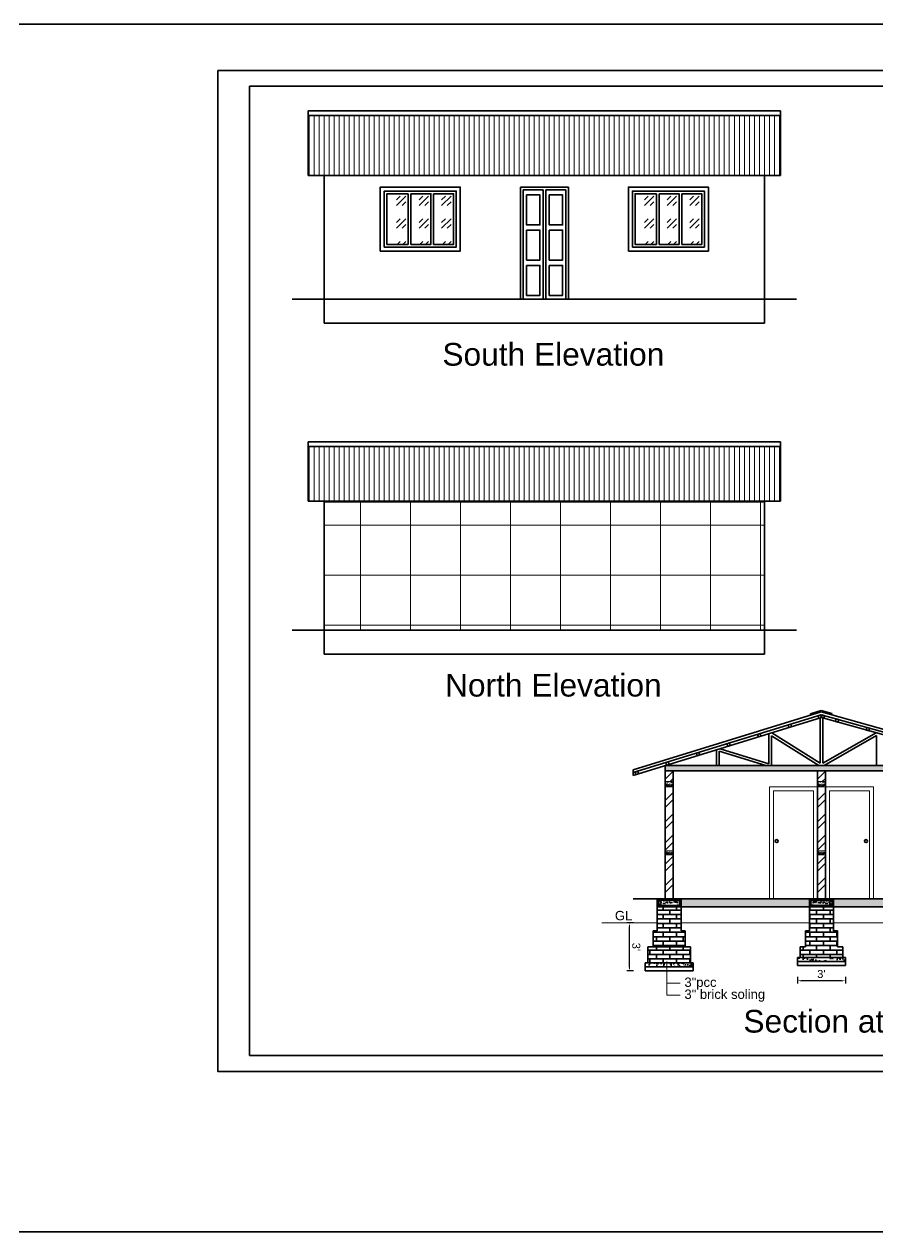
# Model space of a CAD drawing. Header units: inches. Extents: x 94889 to 364662, y -10661 to -3947.
# Drawn here: x 114971 to 115610, y -8053 to -7148 of the extents above; entities that cross this region are included whole.
import ezdxf

# ---------------------------------------------------------------- set-up
doc = ezdxf.new("R2010")
doc.units = ezdxf.units.IN
doc.header["$LTSCALE"] = 2
doc.header["$MEASUREMENT"] = 0
doc.header["$PDMODE"] = 34
doc.layers.get('0').update_dxf_attribs({"linetype": 'CONTINUOUS'})
doc.layers.get('DEFPOINTS').update_dxf_attribs({"color": 141, "linetype": 'CONTINUOUS'})
for name, color, linetype, lineweight in [('1', 7, 'CONTINUOUS', 13), ('door', 20, 'CONTINUOUS', 35), ('steps', 253, 'CONTINUOUS', 20), ('WALL - A', 1, 'CONTINUOUS', 40)]:
    doc.layers.add(name, color=color, linetype=linetype, lineweight=lineweight)
doc.layers.add('Normal Wall', color=7, linetype='CONTINUOUS', lineweight=35, true_color=0xffaf89)
doc.styles.add('Lettring Text', font='arial.ttf')
doc.styles.get("Standard").update_dxf_attribs({"font": 'ARIALN.TTF'})
doc.dimstyles.new('Copy of Standard', dxfattribs={"dimtxt": 6, "dimasz": 2.875, "dimexe": 2, "dimexo": 4, "dimgap": 2, "dimtad": 1, "dimdec": 0, "dimrnd": 1, "dimzin": 0, "dimdsep": 46, "dimlunit": 4, "dimtxsty": 'Lettring Text', "dimcen": 0.1, "dimclrd": 7, "dimclre": 7, "dimclrt": 7, "dimazin": 0, "dimtfac": 0.645, "dimtdec": 0, "dimtmove": 1, "dimatfit": 0, "dimfxl": 3, "dimfxlon": 1, "dimtfillclr": 256, "dimtolj": 1, "dimtzin": 0, "dimlwd": -1, "dimlwe": -1, "dimarcsym": 2})
pattern_1 = [(90, (7124.1284, 862.3304), (-3.75, 0), [])]
pattern_2 = [(45, (6773.025, 862.33), (16.9705627, 0), [10, -14]), (45, (6777.268, 862.33), (16.9705627, 0), [4, -20]), (45, (6773.025, 866.573), (16.9705627, 0), [4, -20])]
pattern_3 = [(45, (6587.025, 862.33), (16.9705627, 0), [10, -14]), (45, (6591.268, 862.33), (16.9705627, 0), [4, -20]), (45, (6587.025, 866.573), (16.9705627, 0), [4, -20])]
pattern_4 = [(45, (5064.593, 412.575), (-7.9549513, 7.9549513), []), (45, (5069.896, 412.575), (-7.9549513, 7.9549513), [])]
pattern_5 = [(0, (5064.5927, 412.5753), (0, 3.33375), []), (90, (5064.5927, 412.5753), (-5, 3.33375), [3.33375, -3.33375])]
pattern_6 = [(50, (51125.8693, 108708.794), (5.73808146, -0.50201708), [0.6, -6.6]), (355, (51125.8693, 108708.794), (-1.11001067, 6.01753707), [0.48, -5.28]), (100.4514, (51126.3475, 108708.752), (4.62807505, 5.51551634), [0.50992152, -5.6091369]), (46.1842, (51125.869, 108710.394), (8.5379284, -1.3241521), [0.9, -9.9]), (96.6356, (51126.581, 108710.2835), (7.47730164, 7.79294297), [0.7648823, -8.413704]), (351.1842, (51125.869, 108710.394), (7.47729556, 7.7929488), [0.72, -7.92]), (21, (51126.6693, 108709.994), (4.77525642, -3.22095113), [0.6, -6.6]), (326, (51126.6693, 108709.994), (1.94652266, 5.80120036), [0.48, -5.28]), (71.4514, (51127.067, 108709.7254), (6.72178103, 2.58024397), [0.50992152, -5.6091369]), (37.5, (51125.8693, 108708.7938), (0.097278843, 2.66315083), [0, -5.216, 0, -5.36, 0, -5.3]), (7.5, (51125.8693, 108708.7938), (2.1045563, 3.155293695), [0, -3.056, 0, -5.096, 0, -2.02]), (327.5, (51124.0853, 108708.7938), (4.27057949, -0.180438974), [0, -2, 0, -6.24, 0, -8.28]), (317.5, (51123.2853, 108708.794), (4.66548935, 0.80083986), [0, -2.6, 0, -4.144, 0, -5.88])]
pattern_7 = [(130, (179896.363, 108708.794), (-5.73808146, -0.50201708), [0.6, -6.6]), (185, (179896.363, 108708.794), (1.11001067, 6.01753707), [0.48, -5.28]), (79.5486, (179895.885, 108708.752), (-4.62807505, 5.51551634), [0.50992152, -5.6091369]), (133.8158, (179896.363, 108710.394), (-8.5379284, -1.3241521), [0.9, -9.9]), (83.3644, (179895.6516, 108710.2835), (-7.47730164, 7.79294297), [0.7648823, -8.413704]), (188.8158, (179896.363, 108710.394), (-7.47729556, 7.7929488), [0.72, -7.92]), (159, (179895.563, 108709.994), (-4.77525642, -3.22095113), [0.6, -6.6]), (214, (179895.563, 108709.994), (-1.94652266, 5.80120036), [0.48, -5.28]), (108.5486, (179895.165, 108709.7254), (-6.72178103, 2.58024397), [0.50992152, -5.6091369]), (142.5, (179896.363, 108708.7938), (-0.097278843, 2.66315083), [0, -5.216, 0, -5.36, 0, -5.3]), (172.5, (179896.363, 108708.7938), (-2.1045563, 3.155293695), [0, -3.056, 0, -5.096, 0, -2.02]), (212.5, (179898.147, 108708.7938), (-4.27057949, -0.180438974), [0, -2, 0, -6.24, 0, -8.28]), (222.5, (179898.947, 108708.794), (-4.66548935, 0.80083986), [0, -2.6, 0, -4.144, 0, -5.88])]
pattern_8 = [(45, (5178.593, 412.575), (-7.9549513, 7.9549513), []), (45, (5183.896, 412.575), (-7.9549513, 7.9549513), [])]

# ---------------------------------------------------------------- blocks, each defined once
blk = doc.blocks.new('*D968')
at = {"color": 7, "transparency": 16777216}
for p, q in [((115427.3, -7821.43), (115422.3, -7821.43)), ((115424.3, -7854.55), (115424.3, -7824.31)), ((115427.3, -7857.43), (115422.3, -7857.43))]:
    blk.add_line(p, q, dxfattribs=at)
at = {"color": 7, "linetype": 'ByBlock', "transparency": 16777216}
for points in [[(115424.78, -7824.31), (115423.82, -7824.31), (115424.3, -7821.43)], [(115424.78, -7854.55), (115423.82, -7854.55), (115424.3, -7857.43)]]:
    blk.add_solid(points, dxfattribs=at)
at = {"layer": 'DEFPOINTS', "color": 0, "linetype": 'ByBlock', "transparency": 16777216}
for p in [(115424.3, -7821.43), (115436.12, -7821.43), (115436.12, -7857.43)]:
    blk.add_point(p, dxfattribs=at)
at = {"color": 7, "linetype": 'ByBlock', "lineweight": 5, "transparency": 16777216, "insert": (115429.37, -7839.43), "char_height": 6, "attachment_point": 5, "rotation": 270.00118, "style": 'Lettring Text'}
blk.add_mtext("\\A1;3'", dxfattribs=at)
blk = doc.blocks.new('*D967')
at = {"color": 7, "transparency": 16777216}
for p, q in [((115550.12, -7861.82), (115550.12, -7866.82)), ((115583.24, -7864.82), (115552.99, -7864.82)), ((115586.12, -7861.82), (115586.12, -7866.82))]:
    blk.add_line(p, q, dxfattribs=at)
at = {"color": 7, "linetype": 'ByBlock', "transparency": 16777216}
for points in [[(115552.99, -7864.34), (115552.99, -7865.29), (115550.12, -7864.82)], [(115583.24, -7864.34), (115583.24, -7865.29), (115586.12, -7864.82)]]:
    blk.add_solid(points, dxfattribs=at)
at = {"layer": 'DEFPOINTS', "color": 0, "linetype": 'ByBlock', "transparency": 16777216}
for p in [(115550.12, -7853.43), (115586.12, -7853.43), (115550.12, -7864.82)]:
    blk.add_point(p, dxfattribs=at)
at = {"color": 7, "linetype": 'ByBlock', "lineweight": 5, "transparency": 16777216, "insert": (115568.12, -7859.75), "char_height": 6, "attachment_point": 5, "style": 'Lettring Text'}
blk.add_mtext("\\A1;3'", dxfattribs=at)

msp = doc.modelspace()

# ---------------------------------------------------------------- hatches: boundary and pattern name
at = {"linetype": 'ByBlock', "lineweight": 5}
h = msp.add_hatch(dxfattribs=at)
h.set_pattern_fill('AR-CONC', style=0)
h.set_pattern_definition([(50, (5064.5927, 412.575), (7.17260183, -0.62752135), [0.75, -8.25]), (355, (5064.593, 412.575), (-1.38751334, 7.52192134), [0.6, -6.6]), (100.4514445, (5065.1904, 412.523), (5.78508847, 6.8943999), [0.6374019, -7.0114211]), (46.1842, (5064.593, 414.575), (10.6724133, -1.6551928), [1.125, -12.375]), (96.635635, (5065.482, 414.437), (9.3466195, 9.741186), [0.9561034, -10.5171376]), (351.184164, (5064.593, 414.575), (9.3466195, 9.741186), [0.9, -9.9]), (21, (5065.5927, 414.075), (5.96907052, -4.0261889), [0.75, -8.25]), (326, (5065.593, 414.075), (2.4331533, 7.25150045), [0.6, -6.6]), (71.451445, (5066.09, 413.74), (8.40222377, 3.22531153), [0.6374019, -7.0114211]), (37.5, (5064.5927, 412.5753), (0.121598553, 3.32893854), [0, -6.52, 0, -6.7, 0, -6.625]), (7.5, (5064.5927, 412.5753), (2.63069537, 3.94411712), [0, -3.82, 0, -6.37, 0, -2.525]), (327.5, (5062.3627, 412.5753), (5.33822436, -0.22554872), [0, -2.5, 0, -7.8, 0, -10.35]), (317.5, (5061.3627, 412.5753), (5.8318617, 1.00104982), [0, -3.25, 0, -5.18, 0, -7.35])])
h.paths.add_polyline_path([(115697.12, -7703.43), (115451.12, -7703.43), (115451.12, -7707.43), (115697.12, -7707.43)])
h = msp.add_hatch(dxfattribs=at)
h.set_pattern_fill('AR-CONC', scale=0.25, style=0)
h.set_pattern_definition([(50, (5064.5927, 463.5753), (1.793150457, -0.156880337), [0.1875, -2.0625]), (355, (5064.5927, 463.5753), (-0.346878334, 1.880480334), [0.15, -1.65]), (100.4514445, (5064.7421, 463.5622), (1.446272117, 1.723599977), [0.15935048, -1.75285528]), (46.1842, (5064.5927, 464.0753), (2.668103327, -0.4137982), [0.28125, -3.09375]), (96.6356355, (5064.815, 464.0408), (2.336654864, 2.4352965), [0.239025855, -2.6292844]), (351.184164, (5064.5927, 464.0753), (2.33665486, 2.4352965), [0.225, -2.475]), (21, (5064.8427, 463.9503), (1.49226763, -1.006547227), [0.1875, -2.0625]), (326, (5064.8427, 463.9503), (0.60828833, 1.812875113), [0.15, -1.65]), (71.4514447, (5064.967, 463.8664), (2.100555942, 0.806327882), [0.159350475, -1.75285528]), (37.5, (5064.5927, 463.5753), (0.0303996383, 0.8322346346), [0, -1.63, 0, -1.675, 0, -1.65625]), (7.5, (5064.5927, 463.5753), (0.6576738436, 0.98602928), [0, -0.955, 0, -1.5925, 0, -0.63125]), (327.5, (5064.0352, 463.5753), (1.3345560904, -0.0563871793), [0, -0.625, 0, -1.95, 0, -2.5875]), (317.5, (5063.7852, 463.5753), (1.457965423, 0.250262456), [0, -0.8125, 0, -1.295, 0, -1.8375])])
h.paths.add_polyline_path([(115451.12, -7715.43), (115451.12, -7719.43), (115457.12, -7719.43), (115457.12, -7715.43)])
h.paths.add_polyline_path([(115456.53, -7718.07, -0.424176), (115456.02, -7718.57), (115452.22, -7718.57, -0.424176), (115451.7, -7718.07, -1), (115452.69, -7718.07, -0.404321), (115452.22, -7718.57), (115456.02, -7718.57, -0.404321), (115455.54, -7718.07, -1)], flags=16)
h = msp.add_hatch(dxfattribs=at)
h.set_pattern_fill('AR-CONC', scale=0.25, style=0)
h.set_pattern_definition([(50, (5178.5927, 463.5753), (1.793150457, -0.156880337), [0.1875, -2.0625]), (355, (5178.5927, 463.5753), (-0.346878334, 1.880480334), [0.15, -1.65]), (100.4514445, (5178.7421, 463.5622), (1.446272117, 1.723599977), [0.15935048, -1.75285528]), (46.1842, (5178.5927, 464.0753), (2.668103327, -0.4137982), [0.28125, -3.09375]), (96.6356355, (5178.815, 464.0408), (2.336654864, 2.4352965), [0.239025855, -2.6292844]), (351.184164, (5178.5927, 464.0753), (2.33665486, 2.4352965), [0.225, -2.475]), (21, (5178.8427, 463.9503), (1.49226763, -1.006547227), [0.1875, -2.0625]), (326, (5178.8427, 463.9503), (0.60828833, 1.812875113), [0.15, -1.65]), (71.4514447, (5178.967, 463.8664), (2.100555942, 0.806327882), [0.159350475, -1.75285528]), (37.5, (5178.5927, 463.5753), (0.0303996383, 0.8322346346), [0, -1.63, 0, -1.675, 0, -1.65625]), (7.5, (5178.5927, 463.5753), (0.6576738436, 0.98602928), [0, -0.955, 0, -1.5925, 0, -0.63125]), (327.5, (5178.0352, 463.5753), (1.3345560904, -0.0563871793), [0, -0.625, 0, -1.95, 0, -2.5875]), (317.5, (5177.7852, 463.5753), (1.457965423, 0.250262456), [0, -0.8125, 0, -1.295, 0, -1.8375])])
h.paths.add_polyline_path([(115571.12, -7715.43), (115565.12, -7715.43), (115565.12, -7719.43), (115571.12, -7719.43)])
edge = h.paths.add_edge_path(flags=16)
edge.add_arc((115570.03, -7718.07), 0.496, -91.94201, 0, ccw=False)
edge.add_line((115570.02, -7718.57), (115566.22, -7718.57))
edge.add_arc((115566.2, -7718.07), 0.496, 180, 271.94201, ccw=False)
edge.add_arc((115566.2, -7718.07), 0.496, 0, 180, ccw=False)
edge.add_arc((115566.2, -7718.07), 0.496, 271.94201, 360, ccw=False)
edge.add_line((115566.22, -7718.57), (115570.02, -7718.57))
edge.add_arc((115570.03, -7718.07), 0.496, 180, 268.05799, ccw=False)
edge.add_arc((115570.03, -7718.07), 0.496, 0, 180, ccw=False)
h = msp.add_hatch(dxfattribs=at)
h.set_pattern_fill('AR-CONC', scale=0.25, style=0)
h.set_pattern_definition([(50, (5064.5927, 412.5753), (1.793150457, -0.156880337), [0.1875, -2.0625]), (355, (5064.5927, 412.5753), (-0.346878334, 1.880480334), [0.15, -1.65]), (100.4514445, (5064.7421, 412.5622), (1.446272117, 1.723599977), [0.15935048, -1.75285528]), (46.1842, (5064.5927, 413.0753), (2.668103327, -0.4137982), [0.28125, -3.09375]), (96.6356355, (5064.815, 413.0408), (2.336654864, 2.4352965), [0.239025855, -2.6292844]), (351.184164, (5064.5927, 413.0753), (2.33665486, 2.4352965), [0.225, -2.475]), (21, (5064.8427, 412.9503), (1.49226763, -1.006547227), [0.1875, -2.0625]), (326, (5064.8427, 412.9503), (0.60828833, 1.812875113), [0.15, -1.65]), (71.4514447, (5064.967, 412.8664), (2.100555942, 0.806327882), [0.159350475, -1.75285528]), (37.5, (5064.5927, 412.5753), (0.0303996383, 0.8322346346), [0, -1.63, 0, -1.675, 0, -1.65625]), (7.5, (5064.5927, 412.5753), (0.6576738436, 0.98602928), [0, -0.955, 0, -1.5925, 0, -0.63125]), (327.5, (5064.0352, 412.5753), (1.3345560904, -0.0563871793), [0, -0.625, 0, -1.95, 0, -2.5875]), (317.5, (5063.7852, 412.5753), (1.457965423, 0.250262456), [0, -0.8125, 0, -1.295, 0, -1.8375])])
h.paths.add_polyline_path([(115457.12, -7767.43), (115451.12, -7767.43), (115451.12, -7770.43), (115457.12, -7770.43)])
h.paths.add_polyline_path([(115456.53, -7769.07, -0.424176), (115456.02, -7769.57), (115452.22, -7769.57, -0.424176), (115451.7, -7769.07, -1), (115452.69, -7769.07, -0.404321), (115452.22, -7769.57), (115456.02, -7769.57, -0.404321), (115455.54, -7769.07, -1)], flags=16)
h = msp.add_hatch(dxfattribs=at)
h.set_pattern_fill('AR-CONC', scale=0.25, style=0)
h.set_pattern_definition([(50, (5178.5927, 412.5753), (1.793150457, -0.156880337), [0.1875, -2.0625]), (355, (5178.5927, 412.5753), (-0.346878334, 1.880480334), [0.15, -1.65]), (100.4514445, (5178.7421, 412.5622), (1.446272117, 1.723599977), [0.15935048, -1.75285528]), (46.1842, (5178.5927, 413.0753), (2.668103327, -0.4137982), [0.28125, -3.09375]), (96.6356355, (5178.815, 413.0408), (2.336654864, 2.4352965), [0.239025855, -2.6292844]), (351.184164, (5178.5927, 413.0753), (2.33665486, 2.4352965), [0.225, -2.475]), (21, (5178.8427, 412.9503), (1.49226763, -1.006547227), [0.1875, -2.0625]), (326, (5178.8427, 412.9503), (0.60828833, 1.812875113), [0.15, -1.65]), (71.4514447, (5178.967, 412.8664), (2.100555942, 0.806327882), [0.159350475, -1.75285528]), (37.5, (5178.5927, 412.5753), (0.0303996383, 0.8322346346), [0, -1.63, 0, -1.675, 0, -1.65625]), (7.5, (5178.5927, 412.5753), (0.6576738436, 0.98602928), [0, -0.955, 0, -1.5925, 0, -0.63125]), (327.5, (5178.0352, 412.5753), (1.3345560904, -0.0563871793), [0, -0.625, 0, -1.95, 0, -2.5875]), (317.5, (5177.7852, 412.5753), (1.457965423, 0.250262456), [0, -0.8125, 0, -1.295, 0, -1.8375])])
h.paths.add_polyline_path([(115571.12, -7767.43), (115565.12, -7767.43), (115565.12, -7770.43), (115571.12, -7770.43)])
h.paths.add_polyline_path([(115570.53, -7769.07, -0.424176), (115570.02, -7769.57), (115566.22, -7769.57, -0.424176), (115565.7, -7769.07, -1), (115566.69, -7769.07, -0.404321), (115566.22, -7769.57), (115570.02, -7769.57, -0.404321), (115569.54, -7769.07, -1)], flags=16)
at = {"layer": '1', "ltscale": 5}
h = msp.add_hatch(dxfattribs=at)
h.set_pattern_fill('ANSI37', color=256, scale=300, angle=45, style=0)
h.set_pattern_definition([(90, (6060.04, 614.198), (-37.5, 0), []), (180, (6060.04, 614.198), (-4e-15, -37.5), [])])
h.paths.add_polyline_path([(115195.47, -7505.81), (115195.47, -7601.81), (115525.47, -7601.81), (115525.47, -7505.81)])
at = {"layer": 'door', "ltscale": 0.5}
h = msp.add_hatch(dxfattribs=at)
h.set_pattern_fill('GOST_GLASS', color=256, scale=2)
h.set_pattern_definition(pattern_3)
h.paths.add_polyline_path([(115242.47, -7312.67), (115258.47, -7312.67), (115258.47, -7274.67), (115242.47, -7274.67)])
h = msp.add_hatch(dxfattribs=at)
h.set_pattern_fill('GOST_GLASS', color=256, scale=2)
h.set_pattern_definition(pattern_3)
h.paths.add_polyline_path([(115260.47, -7312.67), (115275.47, -7312.67), (115275.47, -7274.67), (115260.47, -7274.67)])
h = msp.add_hatch(dxfattribs=at)
h.set_pattern_fill('GOST_GLASS', color=256, scale=2)
h.set_pattern_definition(pattern_3)
h.paths.add_polyline_path([(115292.47, -7274.67), (115277.47, -7274.67), (115277.47, -7312.67), (115292.47, -7312.67)])
h = msp.add_hatch(dxfattribs=at)
h.set_pattern_fill('GOST_GLASS', color=256, scale=2)
h.set_pattern_definition(pattern_2)
h.paths.add_polyline_path([(115428.47, -7312.67), (115444.47, -7312.67), (115444.47, -7274.67), (115428.47, -7274.67)])
h = msp.add_hatch(dxfattribs=at)
h.set_pattern_fill('GOST_GLASS', color=256, scale=2)
h.set_pattern_definition(pattern_2)
h.paths.add_polyline_path([(115446.47, -7312.67), (115461.47, -7312.67), (115461.47, -7274.67), (115446.47, -7274.67)])
h = msp.add_hatch(dxfattribs=at)
h.set_pattern_fill('GOST_GLASS', color=256, scale=2)
h.set_pattern_definition(pattern_2)
h.paths.add_polyline_path([(115478.47, -7274.67), (115463.47, -7274.67), (115463.47, -7312.67), (115478.47, -7312.67)])
h = msp.add_hatch(color=256, dxfattribs=at)
h.dxf.hatch_style = 1
h.paths.add_polyline_path([(115452.69, -7718.07, 0.315664), (115452.37, -7717.6), (115452.2, -7717.57, 0.414214), (115451.7, -7718.07, 0.404321), (115452.18, -7718.57), (115452.22, -7718.57, 0.404321)])
h = msp.add_hatch(color=256, dxfattribs=at)
h.dxf.hatch_style = 1
h.paths.add_polyline_path([(115456.03, -7717.57), (115455.86, -7717.6, 0.315664), (115455.54, -7718.07, 1), (115456.53, -7718.07, 0.414214)])
h = msp.add_hatch(color=256, dxfattribs=at)
h.dxf.hatch_style = 1
h.paths.add_polyline_path([(115566.69, -7718.07, 0.315664), (115566.37, -7717.6), (115566.2, -7717.57, 0.414214), (115565.7, -7718.07, 0.404321), (115566.18, -7718.57), (115566.22, -7718.57, 0.404321)])
h = msp.add_hatch(color=256, dxfattribs=at)
h.dxf.hatch_style = 1
h.paths.add_polyline_path([(115570.03, -7717.57), (115569.86, -7717.6, 0.315664), (115569.54, -7718.07, 1), (115570.53, -7718.07, 0.414214)])
h = msp.add_hatch(color=256, dxfattribs=at)
h.dxf.hatch_style = 1
h.paths.add_polyline_path([(115452.69, -7769.07, 0.315664), (115452.37, -7768.6), (115452.2, -7768.57, 0.414214), (115451.7, -7769.07, 0.404321), (115452.18, -7769.57), (115452.22, -7769.57, 0.404321)])
h = msp.add_hatch(color=256, dxfattribs=at)
h.dxf.hatch_style = 1
h.paths.add_polyline_path([(115456.03, -7768.57), (115455.86, -7768.6, 0.315664), (115455.54, -7769.07, 1), (115456.53, -7769.07, 0.414214)])
h = msp.add_hatch(color=256, dxfattribs=at)
h.dxf.hatch_style = 1
h.paths.add_polyline_path([(115566.69, -7769.07, 0.315664), (115566.37, -7768.6), (115566.2, -7768.57, 0.414214), (115565.7, -7769.07, 0.404321), (115566.18, -7769.57), (115566.22, -7769.57, 0.404321)])
h = msp.add_hatch(color=256, dxfattribs=at)
h.dxf.hatch_style = 1
h.paths.add_polyline_path([(115570.03, -7768.57), (115569.86, -7768.6, 0.315664), (115569.54, -7769.07, 1), (115570.53, -7769.07, 0.414214)])
h = msp.add_hatch(dxfattribs=at)
h.set_pattern_fill('AR-CONC', color=256, scale=0.8, style=0)
h.set_pattern_definition(pattern_6)
h.paths.add_polyline_path([(115463.12, -7803.43), (115445.12, -7803.43), (115445.12, -7809.43), (115463.12, -7809.43), (115463.12, -7804.38)])
h.paths.add_polyline_path([(115462.12, -7804.38), (115462.12, -7808.43), (115446.12, -7808.43), (115446.12, -7804.38), (115446.42, -7804.38, -0.049683), (115446.48, -7804.38)], flags=16)
h.paths.add_polyline_path([(115462.11, -7804.71, -1), (115461.44, -7804.71, -1)], flags=0)
h.paths.add_polyline_path([(115462.12, -7808.09, -1), (115461.45, -7808.09, -1)], flags=16)
h.paths.add_polyline_path([(115446.79, -7808.09, -1), (115446.12, -7808.09, -1)], flags=16)
h = msp.add_hatch(dxfattribs=at)
h.set_pattern_fill('AR-CONC', color=256, scale=0.8, style=0)
h.set_pattern_definition(pattern_6)
h.paths.add_polyline_path([(115462.12, -7804.38), (115446.12, -7804.38), (115446.12, -7808.43), (115462.12, -7808.43)])
h = msp.add_hatch(color=256, dxfattribs=at)
h.paths.add_polyline_path([(115446.79, -7804.71, 0.385424), (115446.48, -7804.38), (115446.42, -7804.38, 0.385424), (115446.12, -7804.71, 1)])
h.paths.add_polyline_path([(115446.12, -7808.09, 1), (115446.79, -7808.09, 1)])
h.paths.add_polyline_path([(115461.44, -7804.71, 1), (115462.11, -7804.71, 1)])
h.paths.add_polyline_path([(115461.45, -7808.09, 1), (115462.12, -7808.09, 1)])
h = msp.add_hatch(dxfattribs=at)
h.set_pattern_fill('AR-CONC', color=256, scale=0.8, style=0)
h.set_pattern_definition(pattern_7)
h.paths.add_polyline_path([(115577.12, -7803.43), (115577.12, -7809.43), (115559.12, -7809.43), (115559.12, -7804.38), (115559.12, -7803.43)])
h.paths.add_polyline_path([(115576.12, -7808.43), (115576.12, -7804.38), (115575.81, -7804.38, 0.049683), (115575.75, -7804.38), (115560.12, -7804.38), (115560.12, -7808.43)], flags=16)
h.paths.add_polyline_path([(115560.79, -7804.71, 1), (115560.12, -7804.71, 1)], flags=0)
h.paths.add_polyline_path([(115560.79, -7808.09, 1), (115560.12, -7808.09, 1)], flags=16)
h.paths.add_polyline_path([(115576.12, -7808.09, 1), (115575.45, -7808.09, 1)], flags=16)
h = msp.add_hatch(dxfattribs=at)
h.set_pattern_fill('AR-CONC', color=256, scale=0.8, style=0)
h.set_pattern_definition(pattern_7)
h.paths.add_polyline_path([(115560.12, -7804.38), (115576.12, -7804.38), (115576.12, -7808.43), (115560.12, -7808.43)])
h = msp.add_hatch(dxfattribs=at)
h.set_pattern_fill('AR-BRSTD', color=256, scale=1.25)
h.set_pattern_definition(pattern_5)
h.paths.add_polyline_path([(115463.12, -7809.43), (115445.12, -7809.43), (115445.12, -7827.43), (115463.12, -7827.43)])
h.paths.add_polyline_path([(115466.12, -7827.43), (115442.12, -7827.43), (115442.12, -7839.43), (115463.12, -7839.43), (115466.12, -7839.43)])
h.paths.add_polyline_path([(115470.12, -7839.43), (115463.12, -7839.43), (115442.12, -7839.43), (115438.12, -7839.43), (115438.12, -7851.43), (115470.12, -7851.43)])
h = msp.add_hatch(dxfattribs=at)
h.set_pattern_fill('AR-BRSTD', color=256, scale=1.25)
h.set_pattern_definition(pattern_5)
h.paths.add_polyline_path([(115577.12, -7809.43), (115559.12, -7809.43), (115559.12, -7827.43), (115556.12, -7827.43), (115556.12, -7839.43), (115552.12, -7839.43), (115552.12, -7847.43), (115584.12, -7847.43), (115584.12, -7839.43), (115580.12, -7839.43), (115580.12, -7827.43), (115577.12, -7827.43)])
h = msp.add_hatch(dxfattribs=at)
h.set_pattern_fill('AR-CONC', color=256, style=0)
h.set_pattern_definition([(50, (110686.377, 60591.4525), (7.17260183, -0.62752135), [0.75, -8.25]), (355, (110686.377, 60591.4525), (-1.3875133, 7.5219213), [0.6, -6.6]), (100.4514, (110686.9745, 60591.4), (5.7850938, 6.8943954), [0.6374019, -7.0114211]), (46.1842, (110686.377, 60593.4525), (10.6724105, -1.6551901), [1.125, -12.375]), (96.6356, (110687.266, 60593.315), (9.346627, 9.7411787), [0.9561029, -10.51713]), (351.1842, (110686.377, 60593.453), (9.3466195, 9.741186), [0.9, -9.9]), (21, (110687.377, 60592.9525), (5.9690705, -4.0261889), [0.75, -8.25]), (326, (110687.377, 60592.9525), (2.4331533, 7.25150045), [0.6, -6.6]), (71.4514, (110687.874, 60592.617), (8.4022263, 3.225305), [0.6374019, -7.0114211]), (37.5, (110686.3767, 60591.4525), (0.12159855, 3.32893854), [0, -6.52, 0, -6.7, 0, -6.625]), (7.5, (110686.3767, 60591.4525), (2.63069537, 3.94411712), [0, -3.82, 0, -6.37, 0, -2.525]), (327.5, (110684.1467, 60591.4525), (5.33822436, -0.22554872), [0, -2.5, 0, -7.8, 0, -10.35]), (317.5, (110683.1467, 60591.4525), (5.8318617, 1.00104982), [0, -3.25, 0, -5.18, 0, -7.35])])
h.paths.add_polyline_path([(115472.12, -7851.43), (115436.12, -7851.43), (115436.12, -7854.43), (115472.12, -7854.43)])
h = msp.add_hatch(dxfattribs=at)
h.set_pattern_fill('AR-CONC', color=256, style=0)
h.set_pattern_definition([(130, (120149.8556, 60595.4525), (-7.17260183, -0.62752135), [0.75, -8.25]), (185, (120149.8556, 60595.4525), (1.3875133, 7.5219213), [0.6, -6.6]), (79.5486, (120149.258, 60595.4), (-5.7850938, 6.8943954), [0.6374019, -7.0114211]), (133.8158, (120149.856, 60597.4525), (-10.6724105, -1.6551901), [1.125, -12.375]), (83.3644, (120148.966, 60597.315), (-9.346627, 9.7411787), [0.9561029, -10.51713]), (188.8158, (120149.856, 60597.453), (-9.3466195, 9.741186), [0.9, -9.9]), (159, (120148.8556, 60596.9525), (-5.9690705, -4.0261889), [0.75, -8.25]), (214, (120148.8556, 60596.9525), (-2.4331533, 7.25150045), [0.6, -6.6]), (108.5486, (120148.358, 60596.617), (-8.4022263, 3.225305), [0.6374019, -7.0114211]), (142.5, (120149.8556, 60595.4525), (-0.12159855, 3.32893854), [0, -6.52, 0, -6.7, 0, -6.625]), (172.5, (120149.8556, 60595.4525), (-2.63069537, 3.94411712), [0, -3.82, 0, -6.37, 0, -2.525]), (212.5, (120152.0856, 60595.4525), (-5.33822436, -0.22554872), [0, -2.5, 0, -7.8, 0, -10.35]), (222.5, (120153.0856, 60595.4525), (-5.8318617, 1.00104982), [0, -3.25, 0, -5.18, 0, -7.35])])
h.paths.add_polyline_path([(115586.12, -7847.43), (115586.12, -7850.43), (115571.57, -7850.43), (115571.57, -7847.43)])
h.paths.add_polyline_path([(115571.57, -7850.43), (115550.12, -7850.43), (115550.12, -7847.43), (115571.57, -7847.43)])
at = {"layer": 'steps', "ltscale": 0.3}
h = msp.add_hatch(dxfattribs=at)
h.set_pattern_fill('ANSI31', scale=30, angle=45)
h.set_pattern_definition(pattern_1)
h.paths.add_polyline_path([(115537.47, -7215.97), (115183.47, -7215.97), (115183.47, -7256.87), (115537.47, -7256.87)])
h = msp.add_hatch(dxfattribs=at)
h.set_pattern_fill('ANSI31', scale=30, angle=45)
h.set_pattern_definition(pattern_1)
h.paths.add_polyline_path([(115537.47, -7256.87), (115183.47, -7256.87), (115183.47, -7261.06), (115537.47, -7261.06)])
h = msp.add_hatch(dxfattribs=at)
h.set_pattern_fill('ANSI31', scale=30, angle=45)
h.set_pattern_definition([(90, (7124.1284, 614.1977), (-3.75, 0), [])])
h.paths.add_polyline_path([(115183.47, -7464.1), (115537.47, -7464.1), (115537.47, -7505.01), (115183.47, -7505.01)])
h = msp.add_hatch(dxfattribs=at)
h.set_pattern_fill('AR-CONC', scale=0.8, style=0)
h.set_pattern_definition([(50, (115585.616, -7806.428), (5.73808, -0.50202), [0.6, -6.6]), (355, (115585.616, -7806.428), (-1.11, 6.01754), [0.48, -5.28]), (100.4514, (115586.0944, -7806.47), (4.62807, 5.51552), [0.50992, -5.60914]), (46.184, (115585.616, -7804.828), (8.53793, -1.32415), [0.9, -9.9]), (96.636, (115586.328, -7804.9385), (7.4773, 7.79295), [0.7649, -8.4137]), (351.184, (115585.616, -7804.828), (7.4773, 7.79295), [0.72, -7.92]), (21, (115586.416, -7805.228), (4.77526, -3.22095), [0.6, -6.6]), (326, (115586.416, -7805.228), (1.94652, 5.8012), [0.48, -5.28]), (71.4514, (115586.814, -7805.4966), (6.72178, 2.58025), [0.50992, -5.60914]), (37.5, (115585.6162, -7806.4281), (0.09728, 2.66315), [0, -5.216, 0, -5.36, 0, -5.3]), (7.5, (115585.6162, -7806.428), (2.104556, 3.155294), [0, -3.056, 0, -5.096, 0, -2.02]), (327.5, (115583.8322, -7806.4281), (4.27058, -0.18044), [0, -2, 0, -6.24, 0, -8.28]), (317.5, (115583.032, -7806.428), (4.66549, 0.80084), [0, -2.6, 0, -4.144, 0, -5.88])])
h.paths.add_polyline_path([(115576.62, -7803.43), (115459.62, -7803.43), (115459.62, -7809.43), (115576.62, -7809.43)])
h.paths.add_polyline_path([(115694.62, -7803.43), (115576.62, -7803.43), (115576.62, -7809.43), (115694.62, -7809.43)])
at = {"layer": 'WALL - A', "lineweight": 25}
h = msp.add_hatch(dxfattribs=at)
h.set_pattern_fill('ANSI32', color=256, scale=30, style=0)
h.set_pattern_definition(pattern_4)
h.paths.add_polyline_path([(115457.12, -7707.43), (115451.12, -7707.43), (115451.12, -7715.43), (115457.12, -7715.43)])
h = msp.add_hatch(dxfattribs=at)
h.set_pattern_fill('ANSI32', color=256, scale=30, style=0)
h.set_pattern_definition(pattern_8)
h.paths.add_polyline_path([(115571.12, -7707.43), (115565.12, -7707.43), (115565.12, -7715.43), (115571.12, -7715.43)])
h = msp.add_hatch(dxfattribs=at)
h.set_pattern_fill('ANSI32', color=256, scale=30, style=0)
h.set_pattern_definition(pattern_4)
h.paths.add_polyline_path([(115451.12, -7767.43), (115457.12, -7767.43), (115457.12, -7719.43), (115451.12, -7719.43)])
h = msp.add_hatch(dxfattribs=at)
h.set_pattern_fill('ANSI32', color=256, scale=30, style=0)
h.set_pattern_definition(pattern_8)
h.paths.add_polyline_path([(115571.12, -7719.43), (115565.12, -7719.43), (115565.12, -7767.43), (115571.12, -7767.43)])
h = msp.add_hatch(dxfattribs=at)
h.set_pattern_fill('ANSI32', color=256, scale=30, style=0)
h.set_pattern_definition(pattern_4)
h.paths.add_polyline_path([(115457.12, -7770.43), (115451.12, -7770.43), (115451.12, -7803.43), (115457.12, -7803.43)])
h = msp.add_hatch(dxfattribs=at)
h.set_pattern_fill('ANSI32', color=256, scale=30, style=0)
h.set_pattern_definition(pattern_8)
h.paths.add_polyline_path([(115571.12, -7770.43), (115565.12, -7770.43), (115565.12, -7803.43), (115571.12, -7803.43)])

# ---------------------------------------------------------------- linework, layer by layer
at = {"color": 7, "linetype": 'ByBlock', "lineweight": 5}
for p, q in [((115451.12, -7715.43), (115457.12, -7715.43)), ((115565.12, -7715.43), (115571.12, -7715.43)), ((115451.12, -7719.43), (115457.12, -7719.43)), ((115451.12, -7719.43), (115457.12, -7719.43)), ((115452.18, -7718.57), (115456.03, -7718.57)), ((115452.2, -7717.57), (115453.95, -7717.88)), ((115456.03, -7717.57), (115454.28, -7717.88)), ((115565.12, -7719.43), (115571.12, -7719.43)), ((115565.12, -7719.43), (115571.12, -7719.43)), ((115566.18, -7718.57), (115570.03, -7718.57)), ((115566.2, -7717.57), (115567.95, -7717.88)), ((115570.03, -7717.57), (115568.28, -7717.88)), ((115451.12, -7767.43), (115457.12, -7767.43)), ((115452.18, -7769.57), (115456.03, -7769.57)), ((115452.2, -7768.57), (115453.95, -7768.88)), ((115456.03, -7768.57), (115454.28, -7768.88)), ((115565.12, -7767.43), (115571.12, -7767.43)), ((115566.18, -7769.57), (115570.03, -7769.57)), ((115566.2, -7768.57), (115567.95, -7768.88)), ((115570.03, -7768.57), (115568.28, -7768.88)), ((115451.12, -7770.43), (115457.12, -7770.43)), ((115451.12, -7770.43), (115457.12, -7770.43)), ((115565.12, -7770.43), (115571.12, -7770.43)), ((115565.12, -7770.43), (115571.12, -7770.43)), ((115452.26, -7875.59), (115452.26, -7850.43)), ((115452.26, -7866.5), (115462.26, -7866.5)), ((115452.26, -7875.59), (115462.26, -7875.59))]:
    msp.add_line(p, q, dxfattribs=at)
at = {"color": 7, "linetype": 'ByBlock', "lineweight": 5, "ltscale": 10}
for p, q in [((115403.48, -7821.44), (115445.12, -7821.43)), ((115463.12, -7821.44), (115559.12, -7821.43)), ((115577.12, -7821.44), (115685.12, -7821.44))]:
    msp.add_line(p, q, dxfattribs=at)
at = {"color": 7, "linetype": 'ByBlock', "lineweight": 5}
for centre in [(115452.2, -7718.07), (115456.03, -7718.07), (115566.2, -7718.07), (115570.03, -7718.07), (115452.2, -7769.07), (115456.03, -7769.07), (115566.2, -7769.07), (115570.03, -7769.07)]:
    msp.add_circle(centre, 0.496, dxfattribs=at)
at = {"layer": 'door', "ltscale": 0.5}
for p, q in [((115183.47, -7212.46), (115537.47, -7212.46)), ((115183.47, -7261.06), (115183.47, -7212.46)), ((115183.47, -7215.97), (115537.47, -7215.97)), ((115537.47, -7212.46), (115537.47, -7261.06)), ((115183.47, -7261.06), (115537.47, -7261.06)), ((115195.47, -7353.67), (115195.47, -7261.06)), ((115525.47, -7353.67), (115525.47, -7261.06)), ((115342.47, -7269.67), (115342.47, -7353.67)), ((115378.47, -7269.67), (115342.47, -7269.67)), ((115342.47, -7269.67), (115342.47, -7353.67)), ((115378.47, -7269.67), (115342.47, -7269.67)), ((115344.47, -7271.67), (115344.47, -7353.67)), ((115359.47, -7271.67), (115344.47, -7271.67)), ((115344.47, -7271.67), (115344.47, -7353.67)), ((115359.47, -7271.67), (115344.47, -7271.67)), ((115359.47, -7353.67), (115359.47, -7271.67)), ((115376.47, -7271.67), (115361.47, -7271.67)), ((115376.47, -7271.67), (115361.47, -7271.67)), ((115361.47, -7353.67), (115361.47, -7271.67)), ((115376.47, -7353.67), (115376.47, -7271.67)), ((115376.47, -7353.67), (115376.47, -7271.67)), ((115378.47, -7353.67), (115378.47, -7269.67)), ((115378.47, -7353.67), (115378.47, -7269.67)), ((115258.47, -7274.67), (115258.47, -7312.67)), ((115260.47, -7274.67), (115260.47, -7312.67)), ((115277.47, -7274.67), (115277.47, -7312.67)), ((115444.47, -7274.67), (115444.47, -7312.67)), ((115446.47, -7274.67), (115446.47, -7312.67)), ((115463.47, -7274.67), (115463.47, -7312.67)), ((115171.47, -7353.67), (115549.47, -7353.67)), ((115195.47, -7371.67), (115195.47, -7353.67)), ((115342.47, -7353.67), (115378.47, -7353.67)), ((115525.47, -7371.67), (115525.47, -7353.67)), ((115195.47, -7371.67), (115525.47, -7371.67)), ((115537.47, -7460.6), (115183.47, -7460.6)), ((115183.47, -7460.6), (115183.47, -7505.15)), ((115537.47, -7505.15), (115537.47, -7460.6)), ((115537.47, -7464.1), (115183.47, -7464.1)), ((115537.47, -7505.15), (115183.47, -7505.15)), ((115195.47, -7601.81), (115195.47, -7505.15)), ((115195.47, -7505.81), (115525.47, -7505.81)), ((115525.47, -7601.81), (115525.47, -7505.15)), ((115549.47, -7601.81), (115171.47, -7601.81)), ((115195.47, -7619.81), (115195.47, -7601.81)), ((115525.47, -7619.81), (115525.47, -7601.81)), ((115525.47, -7619.81), (115195.47, -7619.81)), ((115568.06, -7663.26), (115427.12, -7706.63)), ((115568.09, -7665.34), (115427.12, -7708.72)), ((115568.12, -7667.43), (115427.12, -7710.81)), ((115560.06, -7664.68), (115568.05, -7662.22)), ((115560.06, -7665.72), (115560.06, -7664.68)), ((115567.12, -7667.74), (115567.12, -7701.61)), ((115568.05, -7662.22), (115576.06, -7664.45)), ((115568.06, -7663.26), (115709.12, -7702.62)), ((115568.09, -7665.34), (115709.12, -7704.7)), ((115568.12, -7667.43), (115709.12, -7706.78)), ((115569.12, -7667.71), (115569.12, -7701.71)), ((115576.06, -7665.49), (115576.06, -7664.45)), ((115567.12, -7701.61), (115531.04, -7678.84)), ((115569.12, -7701.71), (115609.1, -7678.86)), ((115528.78, -7702.07), (115528.78, -7679.53)), ((115530.78, -7703.43), (115530.78, -7681.04)), ((115566.24, -7703.43), (115530.78, -7681.04)), ((115570.13, -7703.43), (115609.45, -7680.97)), ((115609.45, -7703.43), (115609.45, -7680.97)), ((115489.45, -7703.43), (115489.45, -7691.63)), ((115491.45, -7703.43), (115491.45, -7692.68)), ((115526.38, -7703.43), (115491.45, -7692.68)), ((115528.78, -7702.07), (115492.15, -7690.8)), ((115427.12, -7710.81), (115427.12, -7706.63)), ((115451.12, -7803.43), (115451.12, -7703.43)), ((115451.12, -7703.43), (115697.12, -7703.43)), ((115451.12, -7707.43), (115697.12, -7707.43)), ((115457.12, -7803.43), (115457.12, -7707.43)), ((115565.12, -7803.43), (115565.12, -7707.43)), ((115571.12, -7803.43), (115571.12, -7707.43)), ((115427.12, -7803.43), (115703.12, -7803.43)), ((115445.12, -7803.43), (115445.12, -7827.43)), ((115462.12, -7804.38), (115446.12, -7804.38)), ((115446.12, -7804.38), (115446.12, -7808.43)), ((115449.62, -7803.43), (115458.62, -7803.43)), ((115461.61, -7804.38), (115461.11, -7805.02)), ((115462.12, -7804.82), (115461.61, -7805.48)), ((115462.12, -7804.38), (115462.12, -7808.43)), ((115463.12, -7803.43), (115463.12, -7827.43)), ((115559.12, -7803.43), (115559.12, -7827.43)), ((115559.12, -7804.74), (115559.12, -7804.38)), ((115560.12, -7804.38), (115576.12, -7804.38)), ((115560.12, -7804.38), (115560.12, -7808.43)), ((115560.12, -7804.82), (115560.62, -7805.48)), ((115560.62, -7804.38), (115561.12, -7805.02)), ((115565.12, -7803.43), (115571.12, -7803.43)), ((115576.12, -7804.38), (115576.12, -7808.43)), ((115577.12, -7803.43), (115577.12, -7827.43)), ((115445.12, -7809.43), (115463.12, -7809.43)), ((115462.12, -7808.43), (115446.12, -7808.43)), ((115449.62, -7809.43), (115698.62, -7809.43)), ((115577.12, -7809.43), (115559.12, -7809.43)), ((115559.12, -7811.43), (115559.12, -7821.43)), ((115560.12, -7808.43), (115576.12, -7808.43)), ((115442.12, -7827.43), (115442.12, -7839.43)), ((115445.12, -7827.43), (115442.12, -7827.43)), ((115463.12, -7827.43), (115466.12, -7827.43)), ((115466.12, -7827.43), (115466.12, -7839.43)), ((115559.12, -7827.43), (115556.12, -7827.43)), ((115556.12, -7827.43), (115556.12, -7839.43)), ((115580.12, -7827.43), (115577.12, -7827.43)), ((115580.12, -7827.43), (115580.12, -7839.43)), ((115438.12, -7839.43), (115463.12, -7839.43)), ((115438.12, -7839.43), (115438.12, -7851.43)), ((115463.12, -7839.43), (115470.12, -7839.43)), ((115470.12, -7839.43), (115470.12, -7851.43)), ((115552.12, -7839.43), (115552.12, -7847.43)), ((115552.12, -7839.43), (115556.12, -7839.43)), ((115584.12, -7839.43), (115580.12, -7839.43)), ((115584.12, -7839.43), (115584.12, -7847.43)), ((115436.12, -7851.43), (115472.12, -7851.43)), ((115436.12, -7851.43), (115436.12, -7857.43)), ((115472.12, -7851.43), (115472.12, -7857.43)), ((115586.12, -7847.43), (115550.12, -7847.43)), ((115550.12, -7847.43), (115550.12, -7853.43)), ((115586.12, -7850.43), (115550.12, -7850.43)), ((115586.12, -7847.43), (115586.12, -7853.43)), ((115436.12, -7854.43), (115472.12, -7854.43)), ((115436.12, -7857.43), (115472.12, -7857.43)), ((115586.12, -7853.43), (115550.12, -7853.43))]:
    msp.add_line(p, q, dxfattribs=at)
for points in [[(112119.96, -7147.5), (116295.25, -7147.5), (116295.25, -8053.1), (112119.96, -8053.1)], [(115237.47, -7317.67), (115297.47, -7317.67), (115297.47, -7269.67), (115237.47, -7269.67)], [(115423.47, -7317.67), (115483.47, -7317.67), (115483.47, -7269.67), (115423.47, -7269.67)], [(115240.47, -7314.67), (115294.47, -7314.67), (115294.47, -7272.67), (115240.47, -7272.67)], [(115347.09, -7275.6), (115357.11, -7275.6), (115357.11, -7298.09), (115347.09, -7298.09)], [(115364.09, -7275.6), (115374.11, -7275.6), (115374.11, -7298.09), (115364.09, -7298.09)], [(115426.47, -7314.67), (115480.47, -7314.67), (115480.47, -7272.67), (115426.47, -7272.67)], [(115347.09, -7301.9), (115357.11, -7301.9), (115357.11, -7324.4), (115347.09, -7324.4)], [(115364.09, -7301.9), (115374.11, -7301.9), (115374.11, -7324.4), (115364.09, -7324.4)], [(115347.09, -7328.45), (115357.11, -7328.45), (115357.11, -7350.95), (115347.09, -7350.95)], [(115364.09, -7328.45), (115374.11, -7328.45), (115374.11, -7350.95), (115364.09, -7350.95)], [(115565.62, -7666.1), (115567.53, -7665.52), (115568.12, -7667.43), (115566.2, -7668.02)], [(115570.58, -7666.04), (115568.65, -7665.5), (115568.12, -7667.43), (115570.04, -7667.97)], [(115581.11, -7668.98), (115579.18, -7668.44), (115578.64, -7670.37), (115580.57, -7670.9)], [(115520.3, -7680.05), (115522.21, -7679.46), (115522.8, -7681.37), (115520.89, -7681.96)], [(115543.24, -7672.99), (115545.15, -7672.4), (115545.74, -7674.31), (115543.83, -7674.9)], [(115604.22, -7675.43), (115602.3, -7674.89), (115601.76, -7676.82), (115603.69, -7677.35)], [(115497.36, -7687.11), (115499.27, -7686.52), (115499.86, -7688.43), (115497.95, -7689.02)], [(115474.42, -7694.16), (115476.33, -7693.58), (115476.92, -7695.49), (115475.01, -7696.08)], [(115451.48, -7701.22), (115453.4, -7700.63), (115453.98, -7702.55), (115452.07, -7703.13)], [(115428.55, -7708.28), (115430.46, -7707.69), (115431.04, -7709.6), (115429.13, -7710.19)]]:
    msp.add_lwpolyline(points, close=True, dxfattribs=at)
for points in [[(115258.47, -7274.67), (115242.47, -7274.67), (115242.47, -7312.67), (115258.47, -7312.67)], [(115260.47, -7312.67), (115275.47, -7312.67), (115275.47, -7274.67), (115260.47, -7274.67)], [(115277.47, -7312.67), (115292.47, -7312.67), (115292.47, -7274.67), (115277.47, -7274.67)], [(115444.47, -7274.67), (115428.47, -7274.67), (115428.47, -7312.67), (115444.47, -7312.67)], [(115446.47, -7312.67), (115461.47, -7312.67), (115461.47, -7274.67), (115446.47, -7274.67)], [(115463.47, -7312.67), (115478.47, -7312.67), (115478.47, -7274.67), (115463.47, -7274.67)]]:
    msp.add_lwpolyline(points, dxfattribs=at)
for centre, radius in [((115534.63, -7760.12), 1.12), ((115601.6, -7760.12), 1.12), ((115446.45, -7804.71), 0.335), ((115461.78, -7804.71), 0.335), ((115560.46, -7804.71), 0.335), ((115575.78, -7804.71), 0.335), ((115446.45, -7808.09), 0.335), ((115461.78, -7808.09), 0.335), ((115560.45, -7808.09), 0.335), ((115575.78, -7808.09), 0.335)]:
    msp.add_circle(centre, radius, dxfattribs=at)
at = {"layer": 'Normal Wall'}
for points in [[(115115.65, -7182.22), (116173.66, -7182.22), (116173.66, -7932.75), (115115.65, -7932.75)], [(115115.65, -7182.22), (116173.66, -7182.22), (116173.66, -7932.75), (115115.65, -7932.75)], [(116161.75, -7194.12), (115139.47, -7194.12), (115139.47, -7920.84), (116161.75, -7920.84)], [(116161.75, -7194.12), (115139.47, -7194.12), (115139.47, -7920.84), (116161.75, -7920.84)]]:
    msp.add_lwpolyline(points, close=True, dxfattribs=at)
at = {"layer": 'steps', "color": 7, "ltscale": 0.3}
for p, q in [((115529.12, -7719.43), (115529.12, -7803.43)), ((115565.12, -7719.43), (115529.12, -7719.43)), ((115532.12, -7722.43), (115532.12, -7803.43)), ((115562.12, -7722.43), (115532.12, -7722.43)), ((115562.12, -7803.43), (115562.12, -7722.43)), ((115565.12, -7803.43), (115565.12, -7719.43)), ((115571.12, -7719.43), (115571.12, -7803.43)), ((115607.12, -7719.43), (115571.12, -7719.43)), ((115574.12, -7722.43), (115574.12, -7803.43)), ((115604.12, -7722.43), (115574.12, -7722.43)), ((115604.12, -7803.43), (115604.12, -7722.43)), ((115607.12, -7803.43), (115607.12, -7719.43))]:
    msp.add_line(p, q, dxfattribs=at)

# ---------------------------------------------------------------- texts
at = {"color": 7, "linetype": 'ByBlock', "lineweight": 5}
for s, insert, char_height, width, attachment_point in [('{\\fArial CE|b0|i0|c238|p34;\\P\\fArial CE|b0|i0|c0|p34;\\H2.8333x;South\\fArial CE|b0|i0|c238|p34; El\\fArial CE|b0|i0|c0|p34;e\\fArial CE|b0|i0|c238|p34;vation}', (115367.21, -7390.2), 6, 195.2975, 5), ('{\\fArial CE|b0|i0|c238|p34;\\P\\fArial CE|b0|i0|c0|p34;\\H2.8333x;North\\fArial CE|b0|i0|c238|p34; El\\fArial CE|b0|i0|c0|p34;e\\fArial CE|b0|i0|c238|p34;vation}', (115367.21, -7638.33), 6, 195.2975, 5), ('{\\fArial CE|b0|i0|c0|p34;GL}', (115413.34, -7812.45), 7, 174.1012, 1), ("{\\fArial CE|b0|i0|c238|p34;3'}'{\\fArial CE|b0|i0|c238|p34;pcc}", (115465.48, -7862.41), 7, 174.1012, 1), ("{\\fArial CE|b0|i0|c238|p34;3'}'{\\fArial CE|b0|i0|c238|p34; brick soling}", (115465.48, -7871.41), 7, 174.1012, 1), ('{\\fArial CE|b0|i0|c238|p34;\\P\\H2.8333x;Section at A-A}', (115585.59, -7890.3), 6, 232.9624, 5)]:
    msp.add_mtext(s, dxfattribs=dict(at, insert=insert, char_height=char_height, width=width, attachment_point=attachment_point))

# ---------------------------------------------------------------- dimensions: what is measured, and where the dimension line sits
dim = msp.add_aligned_dim(p1=(115436.12, -7857.43), p2=(115436.12, -7821.43), distance=11.82, dimstyle='Copy of Standard', dxfattribs=at)
dim.commit()
dim.dimension.update_dxf_attribs({"geometry": '*D968', "text_midpoint": (115429.37, -7839.43)})
dim = msp.add_linear_dim(base=(115550.12, -7864.82), p1=(115586.12, -7853.43), p2=(115550.12, -7853.43), dimstyle='Copy of Standard', dxfattribs=at)
dim.commit()
dim.dimension.update_dxf_attribs({"geometry": '*D967', "text_midpoint": (115568.12, -7859.75)})

doc.saveas('drawing.dxf')
